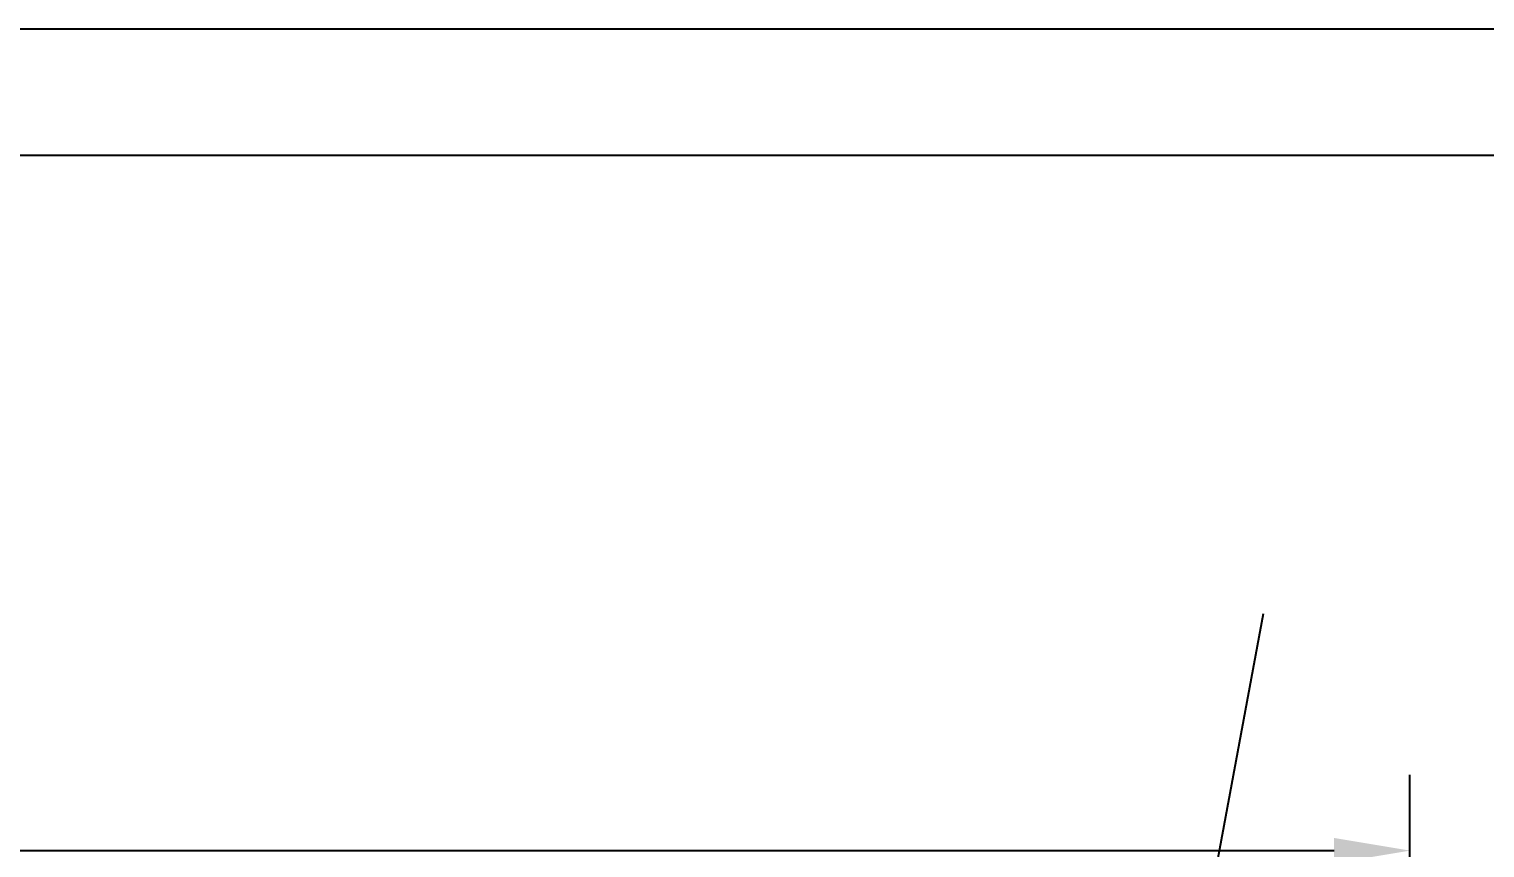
# Model space of a CAD drawing. Header units: millimetres. Extents: x 0 to 18900, y -513 to 13365.
# Drawn here: x 9962 to 12554, y 11907 to 13365 of the extents above; entities that cross this region are included whole.
import ezdxf

# ---------------------------------------------------------------- set-up
doc = ezdxf.new("R2010")
doc.units = ezdxf.units.MM
doc.header["$LTSCALE"] = 450
doc.header["$MEASUREMENT"] = 0
doc.linetypes.add('F', pattern=[0.75, 0.5, -0.25])
for name, color, linetype in [('01', 7, 'Continuous'), ('02', 1, 'Continuous'), ('04', 2, 'F'), ('08', 1, 'Continuous')]:
    doc.layers.add(name, color=color, linetype=linetype)
doc.styles.get("Standard").update_dxf_attribs({"font": 'isocp', "width": 0.707, "bigfont": 'intecad.shx'})
doc.dimstyles.new('INTE', dxfattribs={"dimscale": 45, "dimtxt": 3.5, "dimasz": 3, "dimexe": 3, "dimexo": 0, "dimgap": 1, "dimtad": 1, "dimdsep": 46, "dimtxsty": 'Standard', "dimcen": 0, "dimclrd": 1, "dimclre": 1, "dimclrt": 3, "dimaunit": 1, "dimadec": 1, "dimazin": 0, "dimtfac": 1, "dimtmove": 0, "dimatfit": 0, "dimfxl": 0, "dimarcsym": 0})

# ---------------------------------------------------------------- blocks, each defined once
blk = doc.blocks.new('*D144')
at = {"layer": '08', "color": 1, "lineweight": -2, "ltscale": 1.125}
for p, q in [((3000.7, 10146.3), (3000.7, 12037.3)), ((12420.7, 10616.1), (12420.7, 12037.3)), ((3135.7, 11902.3), (12285.7, 11902.3))]:
    blk.add_line(p, q, dxfattribs=at)
at = {"layer": '08', "color": 1, "ltscale": 1.125}
for points in [[(3135.7, 11924.8), (3135.7, 11879.8), (3000.7, 11902.3)], [(12285.7, 11924.8), (12285.7, 11879.8), (12420.7, 11902.3)]]:
    blk.add_solid(points, dxfattribs=at)
at = {"layer": 'DEFPOINTS', "color": 0, "ltscale": 1.125}
for p in [(12420.7, 11902.3), (12420.7, 10616.1), (3000.7, 10146.3)]:
    blk.add_point(p, dxfattribs=at)
at = {"layer": '08', "color": 3, "ltscale": 1.125, "insert": (7710.7, 12026.1), "char_height": 157.5, "attachment_point": 5}
blk.add_mtext('9420', dxfattribs=at)
blk = doc.blocks.new('*U146')
at = {"layer": '01'}
blk.add_lwpolyline([(415, 292), (25, 292)], dxfattribs=at)
at = {"layer": '02'}
blk.add_lwpolyline([(420, 297), (0, 297)], dxfattribs=at)

msp = doc.modelspace()

# ---------------------------------------------------------------- linework, layer by layer
at = {"layer": '02', "ltscale": 1.125}
msp.add_line((11769.294, 10224.314), (12159.919, 12324.75), dxfattribs=at)

# ---------------------------------------------------------------- block references
at = {"layer": '04', "xscale": 45, "yscale": 45, "zscale": 45}
msp.add_blockref('*U146', (0, 0), dxfattribs=at)

# ---------------------------------------------------------------- dimensions: what is measured, and where the dimension line sits
at = {"layer": '08', "ltscale": 1.125}
dim = msp.add_linear_dim(base=(12420.663, 11902.262), p1=(3000.663, 10146.286), p2=(12420.663, 10616.128), dimstyle='INTE', dxfattribs=at)
dim.commit()
dim.dimension.update_dxf_attribs({"geometry": '*D144', "text_midpoint": (7710.663, 12026.066)})

doc.saveas('drawing.dxf')
